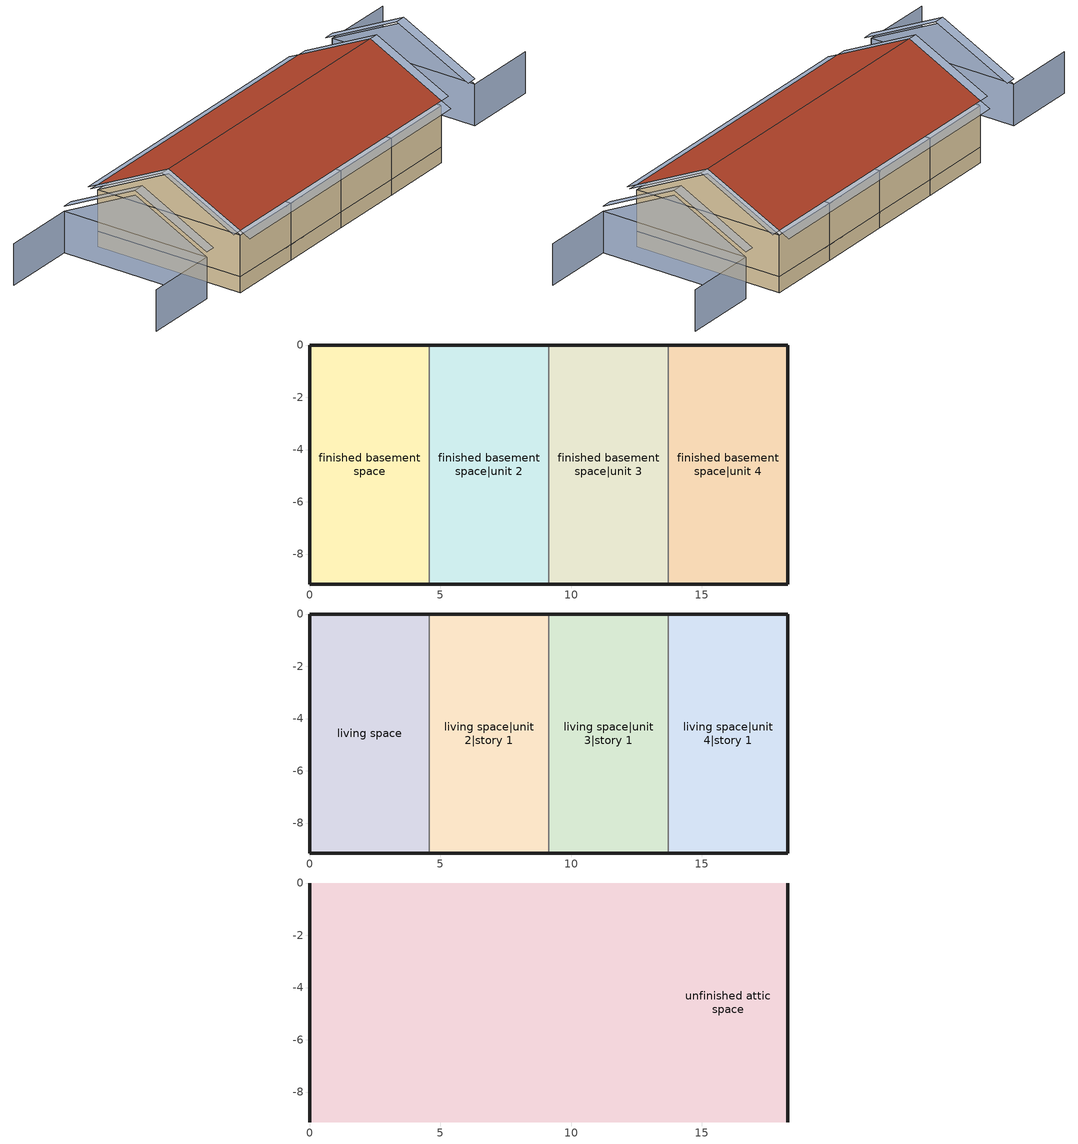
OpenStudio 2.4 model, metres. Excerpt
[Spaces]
finished basement space
 floor foundation: 0,-9.14 0,0 4.57,0 4.57,-9.14 z-0.91
 wall foundation: 4.57,0 0,0 0,-9.14 4.57,-9.14 z-0.91:0
 wall to finished basement space|unit 2: 4.57,-9.14 4.57,0 z-0.91:0
finished basement space|unit 2
 floor foundation: 4.57,-9.14 4.57,0 9.14,0 9.14,-9.14 z-0.91
 wall foundation: 4.57,-9.14 9.14,-9.14 / 9.14,0 4.57,0 z-0.91:0
 wall to finished basement space|unit 3: 9.14,-9.14 9.14,0 z-0.91:0
finished basement space|unit 3
 floor foundation: 9.14,-9.14 9.14,0 13.72,0 13.72,-9.14 z-0.91
 wall foundation: 9.14,-9.14 13.72,-9.14 / 13.72,0 9.14,0 z-0.91:0
 wall to finished basement space|unit 4: 13.72,-9.14 13.72,0 z-0.91:0
finished basement space|unit 4
 floor foundation: 13.72,-9.14 13.72,0 18.29,0 18.29,-9.14 z-0.91
 wall foundation: 13.72,-9.14 18.29,-9.14 18.29,0 13.72,0 z-0.91:0
living space
 floor to finished basement space: 0,-9.14 0,0 4.57,0 4.57,-9.14 z0
 wall outside: 4.57,0 0,0 0,-9.14 4.57,-9.14 z0:2.44
 wall to living space|unit 2|story 1: 4.57,-9.14 4.57,0 z0:2.44
living space|unit 2|story 1
 floor to finished basement space|unit 2: 4.57,-9.14 4.57,0 9.14,0 9.14,-9.14 z0
 wall outside: 4.57,-9.14 9.14,-9.14 / 9.14,0 4.57,0 z0:2.44
 wall to living space|unit 3|story 1: 9.14,-9.14 9.14,0 z0:2.44
living space|unit 3|story 1
 floor to finished basement space|unit 3: 9.14,-9.14 9.14,0 13.72,0 13.72,-9.14 z0
 wall outside: 9.14,-9.14 13.72,-9.14 / 13.72,0 9.14,0 z0:2.44
 wall to living space|unit 4|story 1: 13.72,-9.14 13.72,0 z0:2.44
living space|unit 4|story 1
 floor to finished basement space|unit 4: 13.72,-9.14 13.72,0 18.29,0 18.29,-9.14 z0
 wall outside: 13.72,-9.14 18.29,-9.14 18.29,0 13.72,0 z0:2.44
unfinished attic space
 floor to living space|unit 3|story 1: 13.72,0 13.72,-9.14 9.14,-9.14 9.14,0 z2.44
 floor to living space|unit 4|story 1: 18.29,0 18.29,-9.14 13.72,-9.14 13.72,0 z2.44
 floor to living space: 4.57,0 4.57,-9.14 0,-9.14 0,0 z2.44
 floor to living space|unit 2|story 1: 9.14,0 9.14,-9.14 4.57,-9.14 4.57,0 z2.44
 wall outside: 0,-4.57,4.72 0,0,2.44 0,-9.14,2.44; 18.29,-4.57,4.72 18.29,-9.14,2.44 18.29,0,2.44
 roof outside: 0,-4.57,5.03 18.29,-4.57,5.03 18.29,0,2.74 0,0,2.74; 18.29,-4.57,5.03 0,-4.57,5.03 0,-9.14,2.74 18.29,-9.14,2.74
shading: -7.62,-9.14 -3.05,-9.14 / -3.05,-9.14 -3.05,0 / -3.05,0 -7.62,0 / 25.91,0 21.34,0 / 21.34,0 21.34,-9.14 / 21.34,-9.14 25.91,-9.14 z0:2.44; 18.9,-9.14,2.74 18.9,-4.57,5.03 18.29,-4.57,5.03 18.29,-9.14,2.74; -0.61,-4.57,5.03 -0.61,-9.14,2.74 0,-9.14,2.74 0,-4.57,5.03; 0,-9.75,2.44 18.29,-9.75,2.44 18.29,-9.14,2.74 0,-9.14,2.74; -0.61,0,2.74 -0.61,-4.57,5.03 0,-4.57,5.03 0,0,2.74; 18.9,-4.57,5.03 18.9,0,2.74 18.29,0,2.74 18.29,-4.57,5.03; 18.29,0.61,2.44 0,0.61,2.44 0,0,2.74 18.29,0,2.74; -3.05,-4.57,4.72 -3.05,-9.14,2.44 -3.05,0,2.44; -2.44,-4.57,5.03 -2.44,0,2.74 -3.05,0,2.74 -3.05,-4.57,5.03; -2.44,-9.14,2.74 -2.44,-4.57,5.03 -3.05,-4.57,5.03 -3.05,-9.14,2.74; 21.34,-4.57,4.72 21.34,0,2.44 21.34,-9.14,2.44; 20.73,-4.57,5.03 20.73,-9.14,2.74 21.34,-9.14,2.74 21.34,-4.57,5.03; 20.73,0,2.74 20.73,-4.57,5.03 21.34,-4.57,5.03 21.34,0,2.74
[Building]
Building: North Axis {deg}=180; Standards Number of Stories=2; Standards Number of Above Ground Stories=1; Standards Building Type=singlefamilyttached; Standards Number of Living Units=4
[Site]
Denver Intl Ap_CO_USA: Latitude {deg}=39.83; Longitude {deg}=-104.65; Time Zone {hr}=-7; Elevation {m}=1650
[ClimateZones]
Climate Zone Institution Name 2=Building America; Climate Zone Document Year 2=0; Climate Zone Value 2=Cold
[Site:WaterMainsTemperature]
Calculation Method=Correlation; Annual Average Outdoor Air Temperature {C}=10.8753; Maximum Difference In Monthly Average Outdoor Air Temperatures {deltaC}=23.1524
[Site:GroundTemperature:Deep]
10.8753, 10.8753, 10.8753, 10.8753, 10.8753, 10.8753, 10.8753, 10.8753, 10.8753, 10.8753, 10.8753, 10.8753
[ThermalZone] Use Ideal Air Loads=No
living zone; living zone|unit 2; living zone|unit 3; living zone|unit 4; finished basement zone; finished basement zone|unit 2; finished basement zone|unit 3; finished basement zone|unit 4; unfinished attic zone
[Sizing:Zone] Zone Cooling Design Supply Air Temperature Input Method=SupplyAirTemperature; Zone Cooling Design Supply Air Temperature {C}=14; Zone Cooling Design Supply Air Temperature Difference {deltaC}=11.11; Zone Heating Design Supply Air Temperature Input Method=SupplyAirTemperature; Zone Heating Design Supply Air Temperature {C}=40; Zone Heating Design Supply Air Temperature Difference {deltaC}=11.11; Zone Cooling Design Supply Air Humidity Ratio {kg-H2O/kg-air}=0.0085; Zone Heating Design Supply Air Humidity Ratio {kg-H2O/kg-air}=0.008; Cooling Design Air Flow Method=DesignDay; Heating Design Air Flow Method=DesignDay; Account for Dedicated Outdoor Air System=No; Dedicated Outdoor Air System Control Strategy=NeutralSupplyAir; Dedicated Outdoor Air Low Setpoint Temperature for Design {C}=autosize; Dedicated Outdoor Air High Setpoint Temperature for Design {C}=autosize
living zone; living zone|unit 2; living zone|unit 3; living zone|unit 4; finished basement zone; finished basement zone|unit 2; finished basement zone|unit 3; finished basement zone|unit 4; unfinished attic zone
[Space]
Name | Space Type | Thermal Zone | Building Unit
living space | Space Type 1 | living zone | unit 1
living space|unit 2|story 1 | Space Type 1 | living zone|unit 2 | unit 2
living space|unit 3|story 1 | Space Type 1 | living zone|unit 3 | unit 3
living space|unit 4|story 1 | Space Type 1 | living zone|unit 4 | unit 4
finished basement space | Space Type 2 | finished basement zone | unit 1
finished basement space|unit 2 | Space Type 2 | finished basement zone|unit 2 | unit 2
finished basement space|unit 3 | Space Type 2 | finished basement zone|unit 3 | unit 3
finished basement space|unit 4 | Space Type 2 | finished basement zone|unit 4 | unit 4
unfinished attic space | Space Type 3 | unfinished attic zone
[SpaceType]
Name | Standards Space Type
Space Type 1 | living
Space Type 2 | finished basement
Space Type 3 | unfinished attic
[BuildingUnit] Building Unit Type=Residential
Name | Building Unit Feature Name 1 | Building Unit Feature Data Type 1 | Building Unit Feature Value 1 | Building Unit Feature Name 2 | Building Unit Feature Data Type 2 | Building Unit Feature Value 2 | Building Unit Feature Name 3 | Building Unit Feature Data Type 3 | Building Unit Feature Value 3 | Building Unit Feature Name 4 | Building Unit Feature Data Type 4 | Building Unit Feature Value 4 | Building Unit Feature Name 5 | Building Unit Feature Data Type 5 | Building Unit Feature Value 5 | Building Unit Feature Name 6 | Building Unit Feature Data Type 6 | Building Unit Feature Value 6 | Building Unit Feature Name 7 | Building Unit Feature Data Type 7 | Building Unit Feature Value 7 | Building Unit Feature Name 8 | Building Unit Feature Data Type 8 | Building Unit Feature Value 8 | Building Unit Feature Name 9 | Building Unit Feature Data Type 9 | Building Unit Feature Value 9 | Building Unit Feature Name 10 | Building Unit Feature Data Type 10 | Building Unit Feature Value 10 | Building Unit Feature Name 11 | Building Unit Feature Data Type 11 | Building Unit Feature Value 11 | Building Unit Feature Name 12 | Building Unit Feature Data Type 12 | Building Unit Feature Value 12 | Building Unit Feature Name 13 | Building Unit Feature Data Type 13 | Building Unit Feature Value 13 | Building Unit Feature Name 14 | Building Unit Feature Data Type 14 | Building Unit Feature Value 14 | Building Unit Feature Name 15 | Building Unit Feature Data Type 15 | Building Unit Feature Value 15 | Building Unit Feature Name 16 | Building Unit Feature Data Type 16 | Building Unit Feature Value 16 | Building Unit Feature Name 17 | Building Unit Feature Data Type 17 | Building Unit Feature Value 17 | Building Unit Feature Name 18 | Building Unit Feature Data Type 18 | Building Unit Feature Value 18 | Building Unit Feature Name 19 | Building Unit Feature Data Type 19 | Building Unit Feature Value 19 | Building Unit Feature Name 20 | Building Unit Feature Data Type 20 | Building Unit Feature Value 20 | Building Unit Feature Name 21 | Building Unit Feature Data Type 21 | Building Unit Feature Value 21 | Building Unit Feature Name 22 | Building Unit Feature Data Type 22 | Building Unit Feature Value 22 | Building Unit Feature Name 23 | Building Unit Feature Data Type 23 | Building Unit Feature Value 23 | Building Unit Feature Name 24 | Building Unit Feature Data Type 24 | Building Unit Feature Value 24 | Building Unit Feature Name 25 | Building Unit Feature Data Type 25 | Building Unit Feature Value 25 | Building Unit Feature Name 26 | Building Unit Feature Data Type 26 | Building Unit Feature Value 26 | Building Unit Feature Name 27 | Building Unit Feature Data Type 27 | Building Unit Feature Value 27 | Building Unit Feature Name 28 | Building Unit Feature Data Type 28 | Building Unit Feature Value 28 | Building Unit Feature Name 29 | Building Unit Feature Data Type 29 | Building Unit Feature Value 29 | Building Unit Feature Name 30 | Building Unit Feature Data Type 30 | Building Unit Feature Value 30 | Building Unit Feature Name 31 | Building Unit Feature Data Type 31 | Building Unit Feature Value 31 | Building Unit Feature Name 32 | Building Unit Feature Data Type 32 | Building Unit Feature Value 32 | Building Unit Feature Name 33 | Building Unit Feature Data Type 33 | Building Unit Feature Value 33 | Building Unit Feature Name 34 | Building Unit Feature Data Type 34 | Building Unit Feature Value 34 | Building Unit Feature Name 35 | Building Unit Feature Data Type 35 | Building Unit Feature Value 35 | Building Unit Feature Name 36 | Building Unit Feature Data Type 36 | Building Unit Feature Value 36 | Building Unit Feature Name 37 | Building Unit Feature Data Type 37 | Building Unit Feature Value 37
unit 1; unit 2; unit 3; unit 4 | NumberOfBedrooms | Integer | 3 | NumberOfBathrooms | Double | 2
EPWWeatherInfo | EPWHeaderCity | String | Denver Intl Ap | EPWHeaderState | String | CO | EPWHeaderCountry | String | USA | EPWHeaderDataSource | String | TMY3 | EPWHeaderStation | String | 725650 | EPWHeaderLatitude | Double | 39.83 | EPWHeaderLongitude | Double | -104.65 | EPWHeaderTimezone | Double | -7 | EPWHeaderAltitude | Double | 5413.39 | EPWHeaderLocalPressure | Double | 0.819376 | EPWDataAnnualAvgDrybulb | Double | 51.5756 | EPWDataAnnualMinDrybulb | Double | -2.92 | EPWDataAnnualMaxDrybulb | Double | 104 | EPWDataCDD50F | Double | 3072.29 | EPWDataCDD65F | Double | 883.62 | EPWDataHDD50F | Double | 2497.19 | EPWDataHDD65F | Double | 5783.52 | EPWDataAnnualAvgWindspeed | Double | 3.91653 | EPWDataMonthlyAvgDrybulbs | String | 33.4191935483871,31.90142857142857,43.02620967741937,42.48624999999999,59.877741935483854,73.57574999999997,72.07975806451608,72.70008064516134,66.49200000000006,50.079112903225806,37.218250000000005,34.582177419354835 | EPWDataMainsDailyTemps | String | 50.07624256468852,49.9657852697145,49.85758155416448,49.751663461543984,49.64806235849292,49.546808925496705,49.447933147800505,49.351464306529365,49.25743097001694,49.16586098534519,49.07678147009777,48.9902188043294,48.906198622753685,48.82474580715159,48.74588447900296,48.66963799234321,48.59602892684719,48.52507908114245,48.45680946635381,48.391240299881055,48.32839099941181,48.26828017717112,48.21092563440966,48.15634435613204,48.10455250606684,48.05556542187992,48.00939761063228,47.96606274448393,47.92557365664505,47.887942337575495,47.853179931434,47.82129673277788,47.79230218351444,47.76620487010481,47.743012521021186,47.72273200445808,47.705369326298396,47.6909296283348,47.679417186747095,47.67083541083581,47.665186842012595,47.662473153047614,47.66269514757414,47.66585275985061,47.67194505478005,47.68097022818702,47.6929256073519,47.70780765180238,47.725611954361966,47.746333242455066,47.769965379668484,47.796501367568624,47.82593334777399,47.85825260428242,47.89344956605221,47.931513809836495,47.972434063270015,48.01619820820728,48.06279328431128,48.11220549289157,48.16442020099056,48.21942194571703,48.2771944388252,48.33772057153844,48.40098241961582,48.466961248660226,48.53563751966634,48.606990894806984,48.68100024345593,48.75764364844555,48.83689841255739,48.91874106524372,49.00314736957813,49.090092329433034,49.179550196882076,49.27149447982511,49.36589794983359,49.46273265021402,49.56196990428706,49.663580323879835,49.76753381802899,49.87379960189182,49.98234620586294,50.09314148489369,50.20615262801157,50.32134616803694,50.43868799149398,50.558143348713074,50.679676864121596,50.80325254672008,50.928833800740556,51.056383436484104,51.18586368133418,51.317236190942644,51.450462060585075,51.58550183668202,51.72231552848283,51.8608626199085,52.001102081550165,52.14299238281953,52.28649150424779,52.431556949929295,52.57814576010629,52.72621452389105,52.87571939212163,53.02661609034733,53.1788599319402,53.33240583132853,53.48720831734851,53.64322154671014,53.80039931757321,53.95869508322959,54.11806196588759,54.27845277055436,54.43981999901223,54.60211586388488,54.76529230278913,54.92930099256811,55.09409336360176,55.25962061419023,55.42583372500605,55.59268347361075,55.76012044903158,55.928095066394164,56.09655758160655,56.26545810609043,56.434746621555234,56.60437299481053,56.77428699261249,56.94443829654001,57.11477651789601,57.28525121262962,57.45581189627462,57.626408058900026,57.79698918006809,57.96750474379542,58.13790425351288,58.30813724701959,58.47815331142689,58.64790209808762,58.81733333750638,58.98639685422639,59.15504258168846,59.32322057705774,59.49088103601378,59.65797430749968,59.8244509084257,59.99026153832327,60.155357093944815,60.319688683805246,60.483207642660695,60.645865545920266,60.80761422398652,60.96840577652046,61.12819258662674,61.28692733495497,61.44456301371288,61.601052940587266,61.756350772568474,61.91041051967448,62.06318655857034,62.21463364607915,62.3647069325804,62.513361975291694,62.66055475143013,62.8062416712492,62.95037959094745,63.092925825445185,63.23383816102518,63.37307486783391,63.510594712239424,63.64635696904234,63.780321433536166,63.91244843341359,64.04269884051503,64.17103408241611,64.29741615385046,64.42180762796467,64.54417166740183,64.66447203521064,64.7826731055766,64.89873987437228,65.01263796952341,65.1243336611879,65.23379387174461,65.3409861855889,65.44587885873234,65.54844082820324,65.64864172124577,65.7464518643145,65.84184229186198,65.93478475491656,66.02525172944816,66.1132164245191,66.19865279021808,66.28153552537464,66.36184008505177,66.43954268781472,66.51462032277367,66.5870507563981,66.65681253910113,66.72388501159155,66.78824831099192,66.84988337672074,66.90877195613707,66.96489660994588,67.01824071736252,67.06878848103484,67.1165249317214,67.16143593272444,67.20350818407641,67.24272922647855,67.27908744499064,67.31257207247062,67.34317319276323,67.37088174363653,67.3956895194656,67.41758917366263,67.43657422085245,67.45263903879312,67.46577887004098,67.47598982335947,67.48326887487147,67.48761386895481,67.48902351888066,67.48749740719454,67.48303598583998,67.47564057602465,67.4653133678291,67.45205741955826,67.43587665683563,67.41677587144085,67.3947607198906,67.36983772176349,67.34201425776935,67.31129856756353,67.27769974730674,67.24122774697138,67.2018933673949,67.15970825708125,67.11468490875131,67.06683665564324,67.016177667564,66.96272294669309,66.9064883231398,66.84749045025528,66.78574679970077,66.72127565627359,66.65409611249221,66.58422806294226,66.51169219838482,66.43650999962918,66.3587037311714,66.27829643460095,66.19531192177712,66.10977476777741,66.0217103036198,65.93114460876124,65.8381045033745,65.74261754040552,65.64471199741399,65.54441686819918,65.44176185421362,65.33677735576744,65.22949446302547,65.11994494680027,65.00816124914347,64.89417647373837,64.77802437609661,64.65973935356176,64.53935643512291,64.41691127104114,64.29244012229206,64.16597984982745,64.03756790365921,63.907242311768954,63.77504166884635,63.64100512485964,63.50517237346182,63.36758364023565,63.22827967078132,63.08730171864996,62.94469153312682,62.8004913468676,62.65474386339169,62.50749224443585,62.35878009717235,62.20865146129508,62.057150795977584,61.90432296670698,61.75021323199739,61.594867229987095,61.43833096492323,61.280650793538065,61.12187341132087,60.96204583868955,60.80121540706591,60.63942974485897,60.47673676336026,60.313184642555285,60.14882181685554,59.98369696075508,59.81785897441608,59.65135696918745,59.484240253061,59.31655831606938,59.14836081563002,58.979697561839586,58.810618502723216,58.6411737094428,58.471413361469004,58.30138773172097,58.131147171678556,57.96074209647117,57.79022296994788,57.61964028973289,57.4490445722713,57.27848633786901,57.10801609573171,56.937684329007,56.7675414798343,56.59763793440687,56.42802400805046,56.25874993032284,56.08986583013886,55.92142172092521,55.75346748580941,55.5860528628474,55.419227430294114,55.253040591921305,55.08754156238711,54.92277935266162,54.75880275551268,54.595660331056436,54.4334003923767,54.27207099121744,54.11171990375278,53.95239461643853,53.79414231194946,53.63700985520665,53.481043779498904,53.32629027270227,53.17279516360208,53.02060390832105,52.86976157685794,52.720312839740515,52.57230195479677,52.42577275404838,52.280768630730314,52.13733252644028,51.995506918421995,51.85533380698598,51.71685470307155,51.580110615953686,51.44514204109864,51.31198894817151,51.180690769199586,51.051286386894986,50.92381412313986,50.79831172763779,50.67481636673449,50.553364612411414,50.433992431455266,50.3167351748068,50.20162756709197 | EPWDataMainsMonthlyTemps | String | 48.74588447900296,47.67194505478005,49.179550196882076,52.87571939212163,57.79698918006809,62.66055475143013,66.19865279021808,67.48902351888066,66.19531192177712,62.65474386339169,57.79022296994788,52.86976157685794 | EPWDataMainsAvgTemp | Double | 57.5779 | EPWDataGroundMonthlyTemps | String | 44.08306285945173,40.89570904991865,40.64045432632048,42.153016571250646,48.225111118704206,54.268919273837525,59.508577937551024,62.82777283423508,63.10975667174995,60.41014950381947,55.304105212311526,49.445696474514364 | EPWDataWSF | Double | 0.59 | EPWDataMonthlyAvgDailyHighDrybulbs | String | 47.41032258064516,46.58642857142857,55.15032258064517,53.708,72.80193548387098,88.67600000000002,86.1858064516129,85.87225806451613,82.082,63.18064516129033,48.73400000000001,48.87935483870968 | EPWDataMonthlyAvgDailyLowDrybulbs | String | 19.347741935483874,19.856428571428573,30.316129032258065,31.112,47.41612903225806,57.901999999999994,59.063870967741934,60.956774193548384,52.352000000000004,38.41612903225806,27.002000000000002,23.02903225806451 | EPWDesignHeatingDrybulb | Double | 6.8 | EPWDesignHeatingWindspeed | Double | 12 | EPWDesignCoolingDrybulb | Double | 91.76 | EPWDesignCoolingWetbulb | Double | 60.08 | EPWDesignCoolingHumidityRatio | Double | 0.00605039 | EPWDesignCoolingWindspeed | Double | 4.2 | EPWDesignDailyTemperatureRange | Double | 27.36 | EPWDesignDehumidDrybulb | Double | 67.28 | EPWDesignDehumidHumidityRatio | Double | 0.0122954 | EPWDesignCoolingDirectNormal | Double | 985 | EPWDesignCoolingDiffuseHorizontal | Double | 84
[People:Definition] Number of People Calculation Method=People; Number of People {people}=1.695; Fraction Radiant=0.319734; Sensible Heat Fraction=0.573; Carbon Dioxide Generation Rate {m3/s-W}=0; Enable ASHRAE 55 Comfort Warnings=No; Mean Radiant Temperature Calculation Type=ZoneAveraged
residential occupants|unit 3|finished basement space|unit 3; residential occupants|unit 3|living space|unit 3|story 1; residential occupants|living space; residential occupants|finished basement space; residential occupants|unit 2|finished basement space|unit 2; residential occupants|unit 2|living space|unit 2|story 1; residential occupants|unit 4|living space|unit 4|story 1; residential occupants|unit 4|finished basement space|unit 4
[People] Number of People Schedule=residential occupants schedule; Activity Level Schedule=Schedule Ruleset 1; Multiplier=1
Name | People Definition | Space or SpaceType
residential occupants|unit 3|finished basement space|unit 3 | residential occupants|unit 3|finished basement space|unit 3 | finished basement space|unit 3
residential occupants|unit 3|living space|unit 3|story 1 | residential occupants|unit 3|living space|unit 3|story 1 | living space|unit 3|story 1
residential occupants|living space | residential occupants|living space | living space
residential occupants|finished basement space | residential occupants|finished basement space | finished basement space
residential occupants|unit 2|finished basement space|unit 2 | residential occupants|unit 2|finished basement space|unit 2 | finished basement space|unit 2
residential occupants|unit 2|living space|unit 2|story 1 | residential occupants|unit 2|living space|unit 2|story 1 | living space|unit 2|story 1
residential occupants|unit 4|living space|unit 4|story 1 | residential occupants|unit 4|living space|unit 4|story 1 | living space|unit 4|story 1
residential occupants|unit 4|finished basement space|unit 4 | residential occupants|unit 4|finished basement space|unit 4 | finished basement space|unit 4
[Schedule:Ruleset]
Name | Default Day Schedule
residential occupants schedule | Schedule Day 1
Schedule Ruleset 1 | Schedule Day 2
[Schedule:Day]
Schedule Day 1: 24, 0, 0
residential occupants schedule allday1; residential occupants schedule allday2; residential occupants schedule allday3; residential occupants schedule allday4; residential occupants schedule allday5; residential occupants schedule allday6; residential occupants schedule allday7; residential occupants schedule allday8; residential occupants schedule allday9; residential occupants schedule allday10; residential occupants schedule allday11; residential occupants schedule allday12: 1, 0, 1, 2, 0, 1, 3, 0, 1, 4, 0, 1, 5, 0, 1, 6, 0, 1, 7, 0, 1, 8, 0, 0.88, 9, 0, 0.41, 10, 0, 0.24, 11, 0, 0.24, 12, 0, 0.24, 13, 0, 0.24, 14, 0, 0.24, 15, 0, 0.24, 16, 0, 0.24, 17, 0, 0.29, 18, 0, 0.55, 19, 0, 0.9, 20, 0, 0.9, 21, 0, 0.9, 22, 0, 1, 23, 0, 1, 24, 0, 1
Schedule Day 2: 24, 0, 112.539
[Schedule:Rule] Schedule Ruleset=residential occupants schedule; Apply Sunday=Yes; Apply Monday=Yes; Apply Tuesday=Yes; Apply Wednesday=Yes; Apply Thursday=Yes; Apply Friday=Yes; Apply Saturday=Yes; Date Specification Type=DateRange; Start Day=1
Name | Rule Order | Day Schedule | Start Month | End Month | End Day
residential occupants schedule allday ruleset1 | 11 | residential occupants schedule allday1 | 1 | 1 | 31
residential occupants schedule allday ruleset2 | 10 | residential occupants schedule allday2 | 2 | 2 | 28
residential occupants schedule allday ruleset3 | 9 | residential occupants schedule allday3 | 3 | 3 | 31
residential occupants schedule allday ruleset4 | 8 | residential occupants schedule allday4 | 4 | 4 | 30
residential occupants schedule allday ruleset5 | 7 | residential occupants schedule allday5 | 5 | 5 | 31
residential occupants schedule allday ruleset6 | 6 | residential occupants schedule allday6 | 6 | 6 | 30
residential occupants schedule allday ruleset7 | 5 | residential occupants schedule allday7 | 7 | 7 | 31
residential occupants schedule allday ruleset8 | 4 | residential occupants schedule allday8 | 8 | 8 | 31
residential occupants schedule allday ruleset9 | 3 | residential occupants schedule allday9 | 9 | 9 | 30
residential occupants schedule allday ruleset10 | 2 | residential occupants schedule allday10 | 10 | 10 | 31
residential occupants schedule allday ruleset11 | 1 | residential occupants schedule allday11 | 11 | 11 | 30
residential occupants schedule allday ruleset12 | 0 | residential occupants schedule allday12 | 12 | 12 | 31
